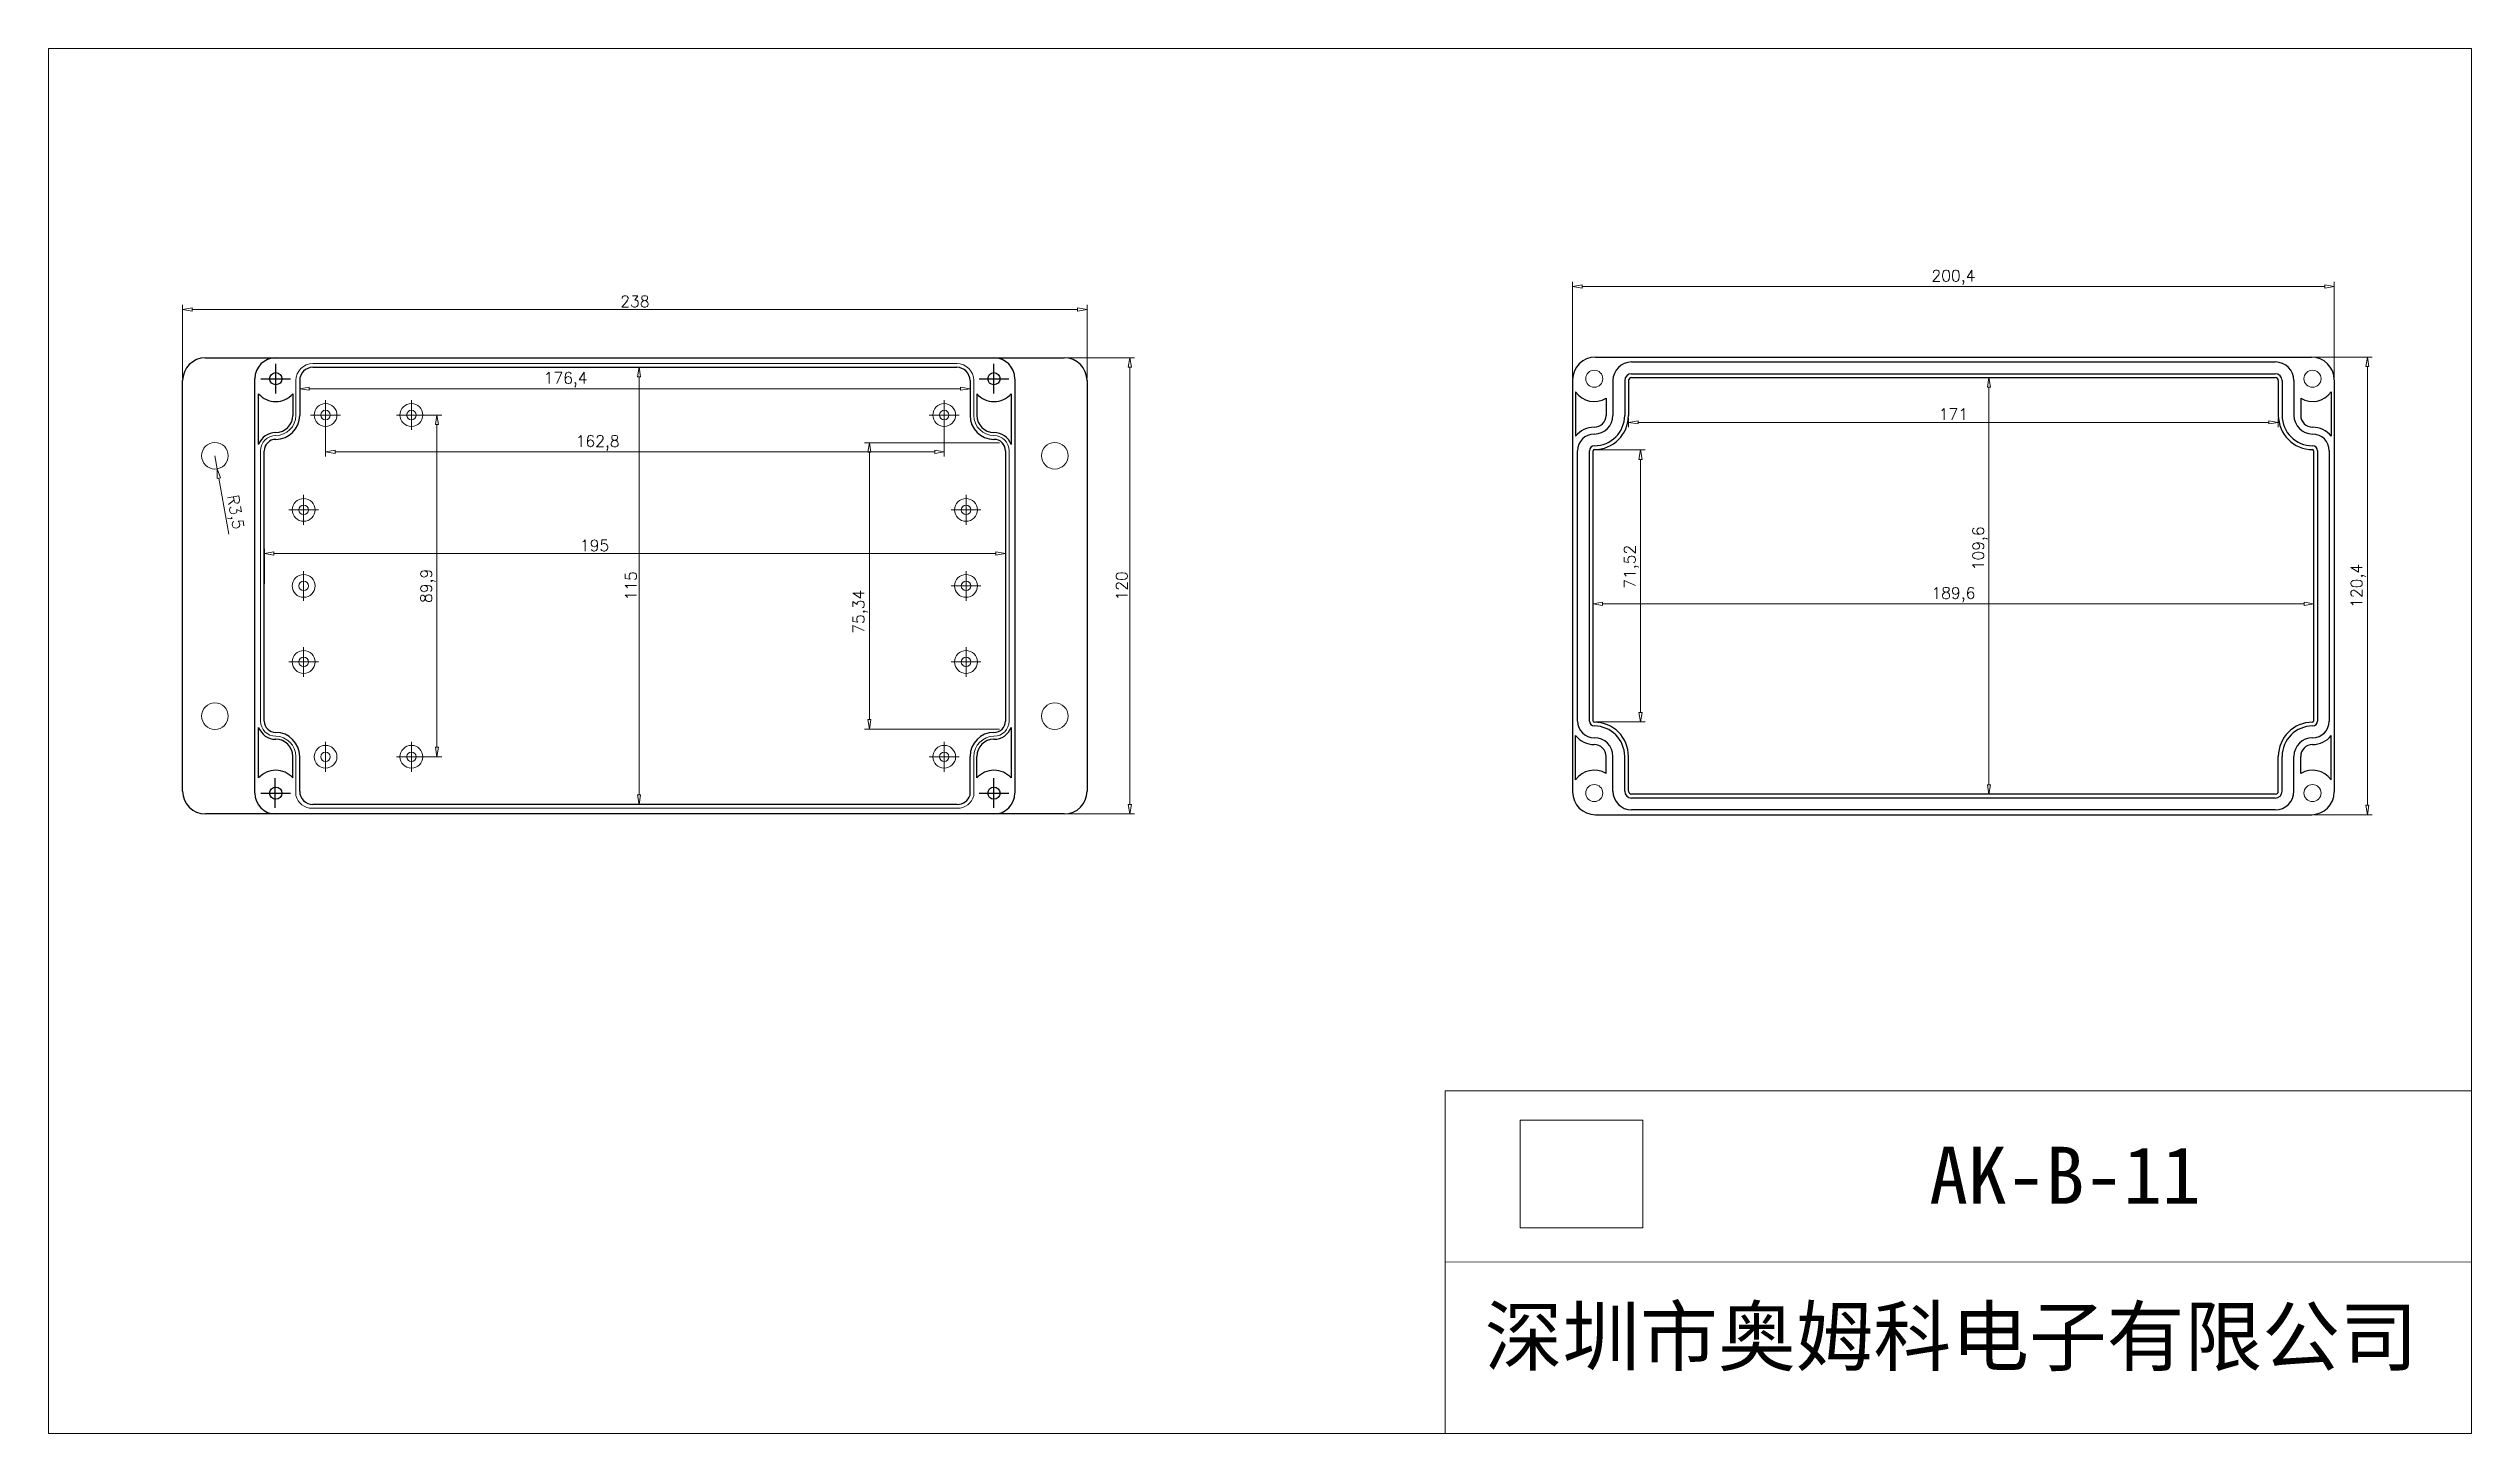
# Model space of a CAD drawing. Header units: millimetres. Extents: x 7756 to 8394, y -57 to 307.
import ezdxf

# ---------------------------------------------------------------- set-up
doc = ezdxf.new("R2010")
doc.units = ezdxf.units.MM
doc.header["$LTSCALE"] = 0.3
doc.linetypes.add('CENTER2', pattern=[28.575, 19.05, -3.175, 3.175, -3.175])
doc.layers.get('0').update_dxf_attribs({"lineweight": 30})
doc.layers.add('A', color=1, linetype='CENTER2')
doc.layers.add('e', color=5, linetype='Continuous')
doc.layers.add('D', color=3, linetype='Continuous', lineweight=15)
doc.styles.get("Standard").update_dxf_attribs({"font": 'txt.shx'})
doc.dimstyles.new('ISO-25', dxfattribs={"dimtxt": 3, "dimasz": 2.5, "dimexe": 1.25, "dimexo": 0.625, "dimtad": 1, "dimtxsty": 'Standard', "dimblk": 'CLOSEDBLANK', "dimcen": 2.5, "dimazin": 0, "dimtfac": 1, "dimtmove": 0, "dimatfit": 3, "dimfxl": 1, "dimlwd": 15, "dimlwe": 15, "dimarcsym": 0})
picture_1 = doc.add_image_def('image1.png', size_in_pixel=(283, 248))

# ---------------------------------------------------------------- blocks, each defined once
blk = doc.blocks.new('_ClosedBlank')
at = {"color": 0, "linetype": 'ByBlock', "lineweight": -2}
for p, q in [((-1, 0.17), (0, 0)), ((-1, 0.17), (-1, -0.17)), ((0, 0), (-1, -0.17))]:
    blk.add_line(p, q, dxfattribs=at)
blk = doc.blocks.new('*D14')
at = {"layer": 'D', "color": 0, "linetype": 'ByBlock', "lineweight": 15, "ltscale": 0.3}
for p, q in [((7791.4, 220.22), (7791.4, 239.55)), ((7793.9, 238.3), (8026.9, 238.3)), ((8029.4, 220.22), (8029.4, 239.55))]:
    blk.add_line(p, q, dxfattribs=at)
at = {"layer": 'Defpoints', "color": 0, "linetype": 'ByBlock', "ltscale": 0.3}
for p in [(8029.4, 238.3), (7791.4, 219.59), (8029.4, 219.59)]:
    blk.add_point(p, dxfattribs=at)
at = {"layer": 'D', "color": 0, "linetype": 'ByBlock', "lineweight": 15, "ltscale": 0.3, "xscale": 2.5, "yscale": 2.5, "zscale": 2.5, "rotation": 180}
blk.add_blockref('_ClosedBlank', (7791.4, 238.3), dxfattribs=at)
at = {"layer": 'D', "color": 0, "linetype": 'ByBlock', "lineweight": 15, "ltscale": 0.3, "xscale": 2.5, "yscale": 2.5, "zscale": 2.5}
blk.add_blockref('_ClosedBlank', (8029.4, 238.3), dxfattribs=at)
at = {"layer": 'D', "color": 0, "linetype": 'ByBlock', "ltscale": 0.3, "insert": (7910.4, 240.42), "char_height": 3, "attachment_point": 5}
blk.add_mtext('238', dxfattribs=at)
blk = doc.blocks.new('*D15')
at = {"layer": 'D', "color": 0, "linetype": 'ByBlock', "lineweight": 15, "ltscale": 0.3}
for p, q in [((8024.02, 225.59), (8041.88, 225.59)), ((8040.63, 223.09), (8040.63, 108.09)), ((8024.02, 105.59), (8041.88, 105.59))]:
    blk.add_line(p, q, dxfattribs=at)
at = {"layer": 'Defpoints', "color": 0, "linetype": 'ByBlock', "ltscale": 0.3}
for p in [(8023.4, 225.59), (8023.4, 105.59), (8040.63, 105.59)]:
    blk.add_point(p, dxfattribs=at)
at = {"layer": 'D', "color": 0, "linetype": 'ByBlock', "lineweight": 15, "ltscale": 0.3, "xscale": 2.5, "yscale": 2.5, "zscale": 2.5}
for p, rotation in [((8040.63, 225.59), 90), ((8040.63, 105.59), 270)]:
    blk.add_blockref('_ClosedBlank', p, dxfattribs=dict(at, rotation=rotation))
at = {"layer": 'D', "color": 0, "linetype": 'ByBlock', "ltscale": 0.3, "insert": (8038.51, 165.59), "char_height": 3, "attachment_point": 5, "rotation": 90}
blk.add_mtext('120', dxfattribs=at)
blk = doc.blocks.new('*D16')
at = {"layer": 'D', "color": 0, "linetype": 'ByBlock', "lineweight": 15, "ltscale": 0.3}
for p, q in [((7799.9, 199.84), (7800.5, 196.39)), ((7803.51, 179.24), (7800.93, 193.93))]:
    blk.add_line(p, q, dxfattribs=at)
at = {"layer": 'Defpoints', "color": 0, "linetype": 'ByBlock', "ltscale": 0.3}
for p in [(7799.9, 199.84), (7800.5, 196.39)]:
    blk.add_point(p, dxfattribs=at)
at = {"layer": 'D', "color": 0, "linetype": 'ByBlock', "lineweight": 15, "ltscale": 0.3, "xscale": 2.5, "yscale": 2.5, "zscale": 2.5, "rotation": 99.94467938652488}
blk.add_blockref('_ClosedBlank', (7800.5, 196.39), dxfattribs=at)
at = {"layer": 'D', "color": 0, "linetype": 'ByBlock', "ltscale": 0.3, "insert": (7804.92, 184.94), "char_height": 3, "attachment_point": 5, "rotation": 279.94468}
blk.add_mtext('R3,5', dxfattribs=at)
blk = doc.blocks.new('*D17')
at = {"layer": 'D', "color": 0, "linetype": 'ByBlock', "lineweight": 15, "ltscale": 0.3}
for p, q in [((7911.02, 223.09), (7912.74, 223.09)), ((7911.49, 220.59), (7911.49, 110.59)), ((7911.1, 108.09), (7912.74, 108.09))]:
    blk.add_line(p, q, dxfattribs=at)
at = {"layer": 'Defpoints', "color": 0, "linetype": 'ByBlock', "ltscale": 0.3}
for p in [(7910.4, 223.09), (7910.47, 108.09), (7911.49, 108.09)]:
    blk.add_point(p, dxfattribs=at)
at = {"layer": 'D', "color": 0, "linetype": 'ByBlock', "lineweight": 15, "ltscale": 0.3, "xscale": 2.5, "yscale": 2.5, "zscale": 2.5}
for p, rotation in [((7911.49, 223.09), 90), ((7911.49, 108.09), 270)]:
    blk.add_blockref('_ClosedBlank', p, dxfattribs=dict(at, rotation=rotation))
at = {"layer": 'D', "color": 0, "linetype": 'ByBlock', "ltscale": 0.3, "insert": (7909.36, 165.59), "char_height": 3, "attachment_point": 5, "rotation": 90}
blk.add_mtext('115', dxfattribs=at)
blk = doc.blocks.new('*D18')
at = {"layer": 'D', "color": 0, "linetype": 'ByBlock', "lineweight": 15, "ltscale": 0.3}
for p, q in [((7812.9, 166.17), (7812.9, 175.35)), ((7815.4, 174.1), (8005.4, 174.1)), ((8007.9, 166.22), (8007.9, 175.35))]:
    blk.add_line(p, q, dxfattribs=at)
at = {"layer": 'Defpoints', "color": 0, "linetype": 'ByBlock', "ltscale": 0.3}
for p in [(8007.9, 174.1), (7812.9, 165.54), (8007.9, 165.59)]:
    blk.add_point(p, dxfattribs=at)
at = {"layer": 'D', "color": 0, "linetype": 'ByBlock', "lineweight": 15, "ltscale": 0.3, "xscale": 2.5, "yscale": 2.5, "zscale": 2.5, "rotation": 180}
blk.add_blockref('_ClosedBlank', (7812.9, 174.1), dxfattribs=at)
at = {"layer": 'D', "color": 0, "linetype": 'ByBlock', "lineweight": 15, "ltscale": 0.3, "xscale": 2.5, "yscale": 2.5, "zscale": 2.5}
blk.add_blockref('_ClosedBlank', (8007.9, 174.1), dxfattribs=at)
at = {"layer": 'D', "color": 0, "linetype": 'ByBlock', "ltscale": 0.3, "insert": (7899.8, 176.22), "char_height": 3, "attachment_point": 5}
blk.add_mtext('195', dxfattribs=at)
blk = doc.blocks.new('*D19')
at = {"layer": 'D', "color": 0, "linetype": 'ByBlock', "lineweight": 15, "ltscale": 0.3}
for p, q in [((7822.2, 218.97), (7822.2, 216.22)), ((7824.7, 217.47), (7996.1, 217.47)), ((7998.6, 218.97), (7998.6, 216.22))]:
    blk.add_line(p, q, dxfattribs=at)
at = {"layer": 'Defpoints', "color": 0, "linetype": 'ByBlock', "ltscale": 0.3}
for p in [(7822.2, 219.59), (7998.6, 219.59), (7998.6, 217.47)]:
    blk.add_point(p, dxfattribs=at)
at = {"layer": 'D', "color": 0, "linetype": 'ByBlock', "lineweight": 15, "ltscale": 0.3, "xscale": 2.5, "yscale": 2.5, "zscale": 2.5, "rotation": 180}
blk.add_blockref('_ClosedBlank', (7822.2, 217.47), dxfattribs=at)
at = {"layer": 'D', "color": 0, "linetype": 'ByBlock', "lineweight": 15, "ltscale": 0.3, "xscale": 2.5, "yscale": 2.5, "zscale": 2.5}
blk.add_blockref('_ClosedBlank', (7998.6, 217.47), dxfattribs=at)
at = {"layer": 'D', "color": 0, "linetype": 'ByBlock', "ltscale": 0.3, "insert": (7892.18, 219.84), "char_height": 3, "attachment_point": 5}
blk.add_mtext('176,4', dxfattribs=at)
blk = doc.blocks.new('*D20')
at = {"layer": 'D', "color": 0, "linetype": 'ByBlock', "lineweight": 15, "ltscale": 0.3}
for p, q in [((8006.39, 203.26), (7970.86, 203.26)), ((7972.11, 200.76), (7972.11, 130.42)), ((8006.39, 127.92), (7970.86, 127.92))]:
    blk.add_line(p, q, dxfattribs=at)
at = {"layer": 'Defpoints', "color": 0, "linetype": 'ByBlock', "ltscale": 0.3}
for p in [(8007.02, 203.26), (7972.11, 127.92), (8007.02, 127.92)]:
    blk.add_point(p, dxfattribs=at)
at = {"layer": 'D', "color": 0, "linetype": 'ByBlock', "lineweight": 15, "ltscale": 0.3, "xscale": 2.5, "yscale": 2.5, "zscale": 2.5}
for p, rotation in [((7972.11, 203.26), 90), ((7972.11, 127.92), 270)]:
    blk.add_blockref('_ClosedBlank', p, dxfattribs=dict(at, rotation=rotation))
at = {"layer": 'D', "color": 0, "linetype": 'ByBlock', "ltscale": 0.3, "insert": (7969.73, 158.78), "char_height": 3, "attachment_point": 5, "rotation": 90}
blk.add_mtext('75,34', dxfattribs=at)
blk = doc.blocks.new('*D21')
at = {"layer": 'D', "color": 0, "linetype": 'ByBlock', "lineweight": 15, "ltscale": 0.3}
for p, q in [((8157.17, 220.32), (8157.17, 245.6)), ((8159.67, 244.35), (8355.07, 244.35)), ((8357.57, 220.42), (8357.57, 245.6))]:
    blk.add_line(p, q, dxfattribs=at)
at = {"layer": 'Defpoints', "color": 0, "linetype": 'ByBlock', "ltscale": 0.3}
for p in [(8357.57, 244.35), (8157.17, 219.69), (8357.57, 219.79)]:
    blk.add_point(p, dxfattribs=at)
at = {"layer": 'D', "color": 0, "linetype": 'ByBlock', "lineweight": 15, "ltscale": 0.3, "xscale": 2.5, "yscale": 2.5, "zscale": 2.5, "rotation": 180}
blk.add_blockref('_ClosedBlank', (8157.17, 244.35), dxfattribs=at)
at = {"layer": 'D', "color": 0, "linetype": 'ByBlock', "lineweight": 15, "ltscale": 0.3, "xscale": 2.5, "yscale": 2.5, "zscale": 2.5}
blk.add_blockref('_ClosedBlank', (8357.57, 244.35), dxfattribs=at)
at = {"layer": 'D', "color": 0, "linetype": 'ByBlock', "ltscale": 0.3, "insert": (8257.37, 246.73), "char_height": 3, "attachment_point": 5}
blk.add_mtext('200,4', dxfattribs=at)
blk = doc.blocks.new('*D22')
at = {"layer": 'D', "color": 0, "linetype": 'ByBlock', "lineweight": 15, "ltscale": 0.3}
for p, q in [((8352.19, 225.79), (8367.55, 225.79)), ((8366.3, 223.29), (8366.3, 107.89)), ((8352.34, 105.39), (8367.55, 105.39))]:
    blk.add_line(p, q, dxfattribs=at)
at = {"layer": 'Defpoints', "color": 0, "linetype": 'ByBlock', "ltscale": 0.3}
for p in [(8351.57, 225.79), (8351.72, 105.39), (8366.3, 105.39)]:
    blk.add_point(p, dxfattribs=at)
at = {"layer": 'D', "color": 0, "linetype": 'ByBlock', "lineweight": 15, "ltscale": 0.3, "xscale": 2.5, "yscale": 2.5, "zscale": 2.5}
for p, rotation in [((8366.3, 225.79), 90), ((8366.3, 105.39), 270)]:
    blk.add_blockref('_ClosedBlank', p, dxfattribs=dict(at, rotation=rotation))
at = {"layer": 'D', "color": 0, "linetype": 'ByBlock', "ltscale": 0.3, "insert": (8363.92, 165.59), "char_height": 3, "attachment_point": 5, "rotation": 90}
blk.add_mtext('120,4', dxfattribs=at)
blk = doc.blocks.new('*D23')
at = {"layer": 'D', "color": 0, "linetype": 'ByBlock', "lineweight": 15, "ltscale": 0.3}
for p, q in [((8162.57, 164.97), (8162.57, 159.63)), ((8165.07, 160.88), (8349.67, 160.88)), ((8352.17, 164.97), (8352.17, 159.63))]:
    blk.add_line(p, q, dxfattribs=at)
at = {"layer": 'Defpoints', "color": 0, "linetype": 'ByBlock', "ltscale": 0.3}
for p in [(8162.57, 165.59), (8352.17, 165.59), (8352.17, 160.88)]:
    blk.add_point(p, dxfattribs=at)
at = {"layer": 'D', "color": 0, "linetype": 'ByBlock', "lineweight": 15, "ltscale": 0.3, "xscale": 2.5, "yscale": 2.5, "zscale": 2.5, "rotation": 180}
blk.add_blockref('_ClosedBlank', (8162.57, 160.88), dxfattribs=at)
at = {"layer": 'D', "color": 0, "linetype": 'ByBlock', "lineweight": 15, "ltscale": 0.3, "xscale": 2.5, "yscale": 2.5, "zscale": 2.5}
blk.add_blockref('_ClosedBlank', (8352.17, 160.88), dxfattribs=at)
at = {"layer": 'D', "color": 0, "linetype": 'ByBlock', "ltscale": 0.3, "insert": (8257.37, 163.25), "char_height": 3, "attachment_point": 5}
blk.add_mtext('189,6', dxfattribs=at)
blk = doc.blocks.new('*D24')
at = {"layer": 'D', "color": 0, "linetype": 'ByBlock', "lineweight": 15, "ltscale": 0.3}
for p, q in [((8257.99, 220.39), (8267.98, 220.39)), ((8266.73, 217.89), (8266.73, 113.29)), ((8257.99, 110.79), (8267.98, 110.79))]:
    blk.add_line(p, q, dxfattribs=at)
at = {"layer": 'Defpoints', "color": 0, "linetype": 'ByBlock', "ltscale": 0.3}
for p in [(8257.37, 220.39), (8257.37, 110.79), (8266.73, 110.79)]:
    blk.add_point(p, dxfattribs=at)
at = {"layer": 'D', "color": 0, "linetype": 'ByBlock', "lineweight": 15, "ltscale": 0.3, "xscale": 2.5, "yscale": 2.5, "zscale": 2.5}
for p, rotation in [((8266.73, 220.39), 90), ((8266.73, 110.79), 270)]:
    blk.add_blockref('_ClosedBlank', p, dxfattribs=dict(at, rotation=rotation))
at = {"layer": 'D', "color": 0, "linetype": 'ByBlock', "ltscale": 0.3, "insert": (8264.35, 175.47), "char_height": 3, "attachment_point": 5, "rotation": 90}
blk.add_mtext('109,6', dxfattribs=at)
blk = doc.blocks.new('*D25')
at = {"layer": 'D', "color": 0, "linetype": 'ByBlock', "lineweight": 15, "ltscale": 0.3}
for p, q in [((8171.87, 209.82), (8171.87, 207.36)), ((8174.37, 208.61), (8340.37, 208.61)), ((8342.87, 209.82), (8342.87, 207.36))]:
    blk.add_line(p, q, dxfattribs=at)
at = {"layer": 'Defpoints', "color": 0, "linetype": 'ByBlock', "ltscale": 0.3}
for p in [(8171.87, 210.44), (8342.87, 210.44), (8342.87, 208.61)]:
    blk.add_point(p, dxfattribs=at)
at = {"layer": 'D', "color": 0, "linetype": 'ByBlock', "lineweight": 15, "ltscale": 0.3, "xscale": 2.5, "yscale": 2.5, "zscale": 2.5, "rotation": 180}
blk.add_blockref('_ClosedBlank', (8171.87, 208.61), dxfattribs=at)
at = {"layer": 'D', "color": 0, "linetype": 'ByBlock', "lineweight": 15, "ltscale": 0.3, "xscale": 2.5, "yscale": 2.5, "zscale": 2.5}
blk.add_blockref('_ClosedBlank', (8342.87, 208.61), dxfattribs=at)
at = {"layer": 'D', "color": 0, "linetype": 'ByBlock', "ltscale": 0.3, "insert": (8257.37, 210.74), "char_height": 3, "attachment_point": 5}
blk.add_mtext('171', dxfattribs=at)
blk = doc.blocks.new('*D26')
at = {"layer": 'D', "color": 0, "linetype": 'ByBlock', "lineweight": 15, "ltscale": 0.3}
for p, q in [((8163.28, 201.35), (8176.27, 201.35)), ((8175.02, 198.85), (8175.02, 132.33)), ((8163.28, 129.83), (8176.27, 129.83))]:
    blk.add_line(p, q, dxfattribs=at)
at = {"layer": 'Defpoints', "color": 0, "linetype": 'ByBlock', "ltscale": 0.3}
for p in [(8162.66, 201.35), (8162.66, 129.83), (8175.02, 129.83)]:
    blk.add_point(p, dxfattribs=at)
at = {"layer": 'D', "color": 0, "linetype": 'ByBlock', "lineweight": 15, "ltscale": 0.3, "xscale": 2.5, "yscale": 2.5, "zscale": 2.5}
for p, rotation in [((8175.02, 201.35), 90), ((8175.02, 129.83), 270)]:
    blk.add_blockref('_ClosedBlank', p, dxfattribs=dict(at, rotation=rotation))
at = {"layer": 'D', "color": 0, "linetype": 'ByBlock', "ltscale": 0.3, "insert": (8172.65, 170.62), "char_height": 3, "attachment_point": 5, "rotation": 90}
blk.add_mtext('71,52', dxfattribs=at)
blk = doc.blocks.new('*D27')
at = {"layer": 'D', "color": 0, "linetype": 'ByBlock', "lineweight": 15, "ltscale": 0.3}
for p, q in [((7852.22, 210.54), (7859.57, 210.54)), ((7858.32, 208.04), (7858.32, 123.14)), ((7852.22, 120.64), (7859.57, 120.64))]:
    blk.add_line(p, q, dxfattribs=at)
at = {"layer": 'Defpoints', "color": 0, "linetype": 'ByBlock', "ltscale": 0.3}
for p in [(7851.6, 210.54), (7851.6, 120.64), (7858.32, 120.64)]:
    blk.add_point(p, dxfattribs=at)
at = {"layer": 'D', "color": 0, "linetype": 'ByBlock', "lineweight": 15, "ltscale": 0.3, "xscale": 2.5, "yscale": 2.5, "zscale": 2.5}
for p, rotation in [((7858.32, 210.54), 90), ((7858.32, 120.64), 270)]:
    blk.add_blockref('_ClosedBlank', p, dxfattribs=dict(at, rotation=rotation))
at = {"layer": 'D', "color": 0, "linetype": 'ByBlock', "ltscale": 0.3, "insert": (7855.95, 165.59), "char_height": 3, "attachment_point": 5, "rotation": 90}
blk.add_mtext('89,9', dxfattribs=at)
blk = doc.blocks.new('*D28')
at = {"layer": 'D', "color": 0, "linetype": 'ByBlock', "lineweight": 15, "ltscale": 0.3}
for p, q in [((7829, 209.92), (7829, 199.59)), ((7991.8, 209.92), (7991.8, 199.59)), ((7831.5, 200.84), (7989.3, 200.84))]:
    blk.add_line(p, q, dxfattribs=at)
at = {"layer": 'Defpoints', "color": 0, "linetype": 'ByBlock', "ltscale": 0.3}
for p in [(7829, 210.54), (7991.8, 210.54), (7991.8, 200.84)]:
    blk.add_point(p, dxfattribs=at)
at = {"layer": 'D', "color": 0, "linetype": 'ByBlock', "lineweight": 15, "ltscale": 0.3, "xscale": 2.5, "yscale": 2.5, "zscale": 2.5, "rotation": 180}
blk.add_blockref('_ClosedBlank', (7829, 200.84), dxfattribs=at)
at = {"layer": 'D', "color": 0, "linetype": 'ByBlock', "lineweight": 15, "ltscale": 0.3, "xscale": 2.5, "yscale": 2.5, "zscale": 2.5}
blk.add_blockref('_ClosedBlank', (7991.8, 200.84), dxfattribs=at)
at = {"layer": 'D', "color": 0, "linetype": 'ByBlock', "ltscale": 0.3, "insert": (7900.6, 203.21), "char_height": 3, "attachment_point": 5}
blk.add_mtext('162,8', dxfattribs=at)

msp = doc.modelspace()

# ---------------------------------------------------------------- linework, layer by layer
at = {"color": 7, "linetype": 'ByBlock', "ltscale": 0.3}
for p, q in [((8172.667, 224.491), (8342.067, 224.491)), ((8167.767, 219.591), (8167.767, 210.441)), ((8170.867, 219.591), (8170.867, 210.441)), ((8171.867, 219.591), (8171.867, 210.441)), ((8172.667, 221.391), (8342.067, 221.391)), ((8172.667, 220.391), (8342.067, 220.391)), ((8342.867, 219.591), (8342.867, 210.441)), ((8343.867, 219.591), (8343.867, 210.441)), ((8346.967, 219.591), (8346.967, 210.441)), ((7811.395, 202.812), (7811.395, 216.123)), ((7820.395, 216.123), (7820.395, 210.441)), ((8000.395, 216.123), (8000.395, 210.441)), ((8009.395, 216.123), (8009.395, 202.812)), ((8157.967, 216.629), (8157.967, 204.94)), ((8165.967, 214.954), (8165.967, 210.441)), ((8348.767, 214.954), (8348.767, 210.441)), ((8356.767, 216.629), (8356.767, 204.94)), ((7815.895, 204.141), (7815.895, 204.141)), ((8004.895, 204.141), (8004.895, 204.141)), ((8158.467, 130.041), (8158.467, 201.141)), ((8161.567, 130.041), (8161.567, 201.141)), ((8162.567, 130.041), (8162.567, 201.141)), ((8352.167, 201.141), (8352.167, 130.041)), ((8353.167, 201.141), (8353.167, 130.041)), ((8356.267, 201.141), (8356.267, 130.041)), ((7811.395, 115.06), (7811.395, 128.371)), ((8009.395, 128.371), (8009.395, 115.06)), ((7815.895, 127.041), (7815.895, 127.041)), ((8004.895, 127.041), (8004.895, 127.041)), ((8157.967, 114.554), (8157.967, 126.243)), ((8351.867, 127.041), (8351.867, 127.041)), ((8356.767, 114.554), (8356.767, 126.243)), ((7820.395, 115.06), (7820.395, 120.741)), ((8000.395, 115.06), (8000.395, 120.741)), ((8165.967, 116.229), (8165.967, 120.741)), ((8167.767, 111.591), (8167.767, 120.741)), ((8170.867, 111.591), (8170.867, 120.741)), ((8171.867, 111.591), (8171.867, 120.741)), ((8342.867, 111.591), (8342.867, 120.741)), ((8343.867, 111.591), (8343.867, 120.741)), ((8346.967, 111.591), (8346.967, 120.741)), ((8348.767, 116.229), (8348.767, 120.741)), ((8342.067, 110.791), (8172.667, 110.791)), ((8342.067, 109.791), (8172.667, 109.791)), ((8342.067, 106.691), (8172.667, 106.691))]:
    msp.add_line(p, q, dxfattribs=at)
for centre in [(7815.895, 220.091), (8004.895, 220.091), (7815.895, 111.091), (8004.895, 111.091)]:
    msp.add_circle(centre, 1.6, dxfattribs=at)
for centre, radius, start, end in [((8172.667, 219.591), 4.9, 90, 180), ((8342.067, 219.591), 4.9, 0, 90), ((8172.667, 219.591), 1.8, 90, 180), ((8172.667, 219.591), 0.8, 90, 180), ((8342.067, 219.591), 1.8, 0, 90), ((8342.067, 219.591), 0.8, 0, 90), ((7815.895, 220.091), 6, 221.409622, 318.590378), ((7815.895, 210.441), 4.5, 270, 0), ((8004.895, 220.091), 6, 221.409622, 318.590378), ((8004.895, 210.441), 4.5, 180, 270), ((8162.867, 220.091), 6, 215.247507, 301.108923), ((8162.867, 210.441), 4.9, 270, 0), ((8162.867, 210.441), 3.1, 270, 360), ((8162.867, 210.441), 8, 270, 0), ((8162.867, 210.441), 9, 270, 0), ((8351.867, 210.441), 9, 180, 270), ((8351.867, 210.441), 8, 180, 270), ((8351.867, 210.441), 4.9, 180, 270), ((8351.867, 220.091), 6, 238.891077, 324.752493), ((8351.867, 210.441), 3.1, 180, 270), ((7815.895, 201.141), 4.8, 90, 159.635865), ((8004.895, 201.141), 4.8, 20.364135, 90), ((8162.867, 201.141), 6.2, 90, 142.215667), ((8162.867, 201.141), 4.4, 90, 180), ((8351.867, 201.141), 6.2, 37.784333, 90), ((8351.867, 201.141), 4.4, 0, 90), ((8162.867, 201.141), 1.3, 90, 180), ((8162.867, 201.141), 0.3, 90, 180), ((8351.867, 201.141), 1.3, 0, 90), ((8351.867, 201.141), 0.3, 0, 90), ((7815.895, 130.041), 4.8, 200.364135, 270), ((8004.895, 130.041), 4.8, 270, 339.635865), ((8162.867, 130.041), 4.4, 180, 270), ((8162.867, 130.041), 1.3, 180, 270), ((8162.867, 130.041), 0.3, 180, 270), ((8162.867, 120.741), 9, 0, 90), ((8162.867, 120.741), 8, 0, 90), ((8351.867, 120.741), 9, 90, 180), ((8351.867, 120.741), 8, 90, 180), ((8351.867, 130.041), 4.4, 270, 0), ((8351.867, 130.041), 1.3, 270, 0), ((8351.867, 130.041), 0.3, 270, 0), ((7815.895, 120.741), 4.5, 0, 90), ((8004.895, 120.741), 4.5, 90, 180), ((8162.867, 130.041), 6.2, 217.784333, 270), ((8162.867, 120.741), 4.9, 0, 90), ((8162.867, 120.741), 4.9, 0, 90), ((8162.867, 120.741), 3.1, 0, 90), ((8351.867, 120.741), 4.9, 90, 180), ((8351.867, 120.741), 3.1, 90, 180), ((8351.867, 130.041), 6.2, 270, 322.215667), ((7815.895, 111.091), 6, 41.409622, 138.590378), ((8004.895, 111.091), 6, 41.409622, 138.590378), ((8162.867, 111.091), 6, 58.891077, 144.752493), ((8351.867, 111.091), 6, 35.247507, 121.108923), ((8172.667, 111.591), 4.9, 180, 270), ((8172.667, 111.591), 1.8, 180, 270), ((8172.667, 111.591), 0.8, 180, 270), ((8342.067, 111.591), 4.9, 270, 0), ((8342.067, 111.591), 1.8, 270, 0), ((8342.067, 111.591), 0.8, 270, 0)]:
    msp.add_arc(centre, radius, start, end, dxfattribs=at)
at = {"layer": 'A', "color": 7, "linetype": 'ByBlock'}
for p, q in [((7815.895, 216.174), (7815.895, 224.009)), ((8004.895, 216.174), (8004.895, 224.009)), ((7811.978, 220.091), (7819.813, 220.091)), ((8000.978, 220.091), (8008.813, 220.091)), ((7815.745, 107.174), (7815.745, 115.009)), ((8004.895, 107.174), (8004.895, 115.009)), ((7811.978, 111.091), (7819.813, 111.091)), ((8000.978, 111.091), (8008.813, 111.091))]:
    msp.add_line(p, q, dxfattribs=at)
at = {"layer": 'A', "color": 7, "linetype": 'Continuous', "ltscale": 0.3}
for p, q in [((8163.167, 225.791), (8351.567, 225.791)), ((8157.167, 219.691), (8157.167, 111.491)), ((8357.567, 219.691), (8357.567, 111.491)), ((8163.167, 105.391), (8351.717, 105.391))]:
    msp.add_line(p, q, dxfattribs=at)
for centre, start, end in [((8163.167, 219.791), 90, 180), ((8351.567, 219.791), 0, 90), ((8163.167, 111.391), 180, 270), ((8351.567, 111.391), 270, 0)]:
    msp.add_arc(centre, 6, start, end, dxfattribs=at)
at = {"layer": 'D', "color": 7, "ltscale": 0.3}
for p, q in [((7825.695, 224.091), (7995.095, 224.091)), ((7821.195, 219.591), (7821.195, 210.441)), ((7999.595, 219.591), (7999.595, 210.441)), ((7811.895, 130.041), (7811.895, 201.041)), ((8008.895, 201.141), (8008.895, 130.041)), ((7821.195, 110.439), (7821.195, 120.741)), ((7999.595, 110.439), (7999.595, 120.741)), ((7995.245, 107.091), (7825.545, 107.091))]:
    msp.add_line(p, q, dxfattribs=at)
at = {"layer": 'D', "color": 0, "linetype": 'ByBlock'}
for p, q in [((7825.078, 210.541), (7832.913, 210.541)), ((7828.995, 206.624), (7828.995, 214.459)), ((7847.678, 210.541), (7855.513, 210.541)), ((7851.595, 206.624), (7851.595, 214.459)), ((7987.878, 210.541), (7995.713, 210.541)), ((7991.795, 206.624), (7991.795, 214.459)), ((7819.328, 185.591), (7827.163, 185.591)), ((7823.245, 181.674), (7823.245, 189.509)), ((7993.628, 185.591), (8001.463, 185.591)), ((7997.545, 181.674), (7997.545, 189.509)), ((7823.245, 161.674), (7823.245, 169.509)), ((7997.545, 161.674), (7997.545, 169.509)), ((7993.628, 165.591), (8001.463, 165.591)), ((7823.245, 141.674), (7823.245, 149.509)), ((7997.545, 141.674), (7997.545, 149.509)), ((7819.328, 145.591), (7827.163, 145.591)), ((7993.628, 145.591), (8001.463, 145.591)), ((7828.995, 116.724), (7828.995, 124.559)), ((7851.595, 116.724), (7851.595, 124.559)), ((7991.795, 116.724), (7991.795, 124.559)), ((7847.678, 120.641), (7855.513, 120.641)), ((7987.878, 120.641), (7995.713, 120.641))]:
    msp.add_line(p, q, dxfattribs=at)
at = {"layer": 'D', "color": 7, "linetype": 'ByBlock', "ltscale": 0.3}
for p, q in [((8123.604, -57.381), (8123.604, 32.779)), ((8123.604, 32.779), (8393.712, 32.779)), ((8123.604, -12.301), (8393.712, -12.199))]:
    msp.add_line(p, q, dxfattribs=at)
msp.add_lwpolyline([(7756.089, 306.964), (8393.712, 306.964), (8393.712, -57.381), (7756.089, -57.381)], close=True, dxfattribs=at)
for centre, radius in [((8162.867, 220.091), 2.25), ((8351.867, 220.091), 2.25), ((7799.895, 199.841), 3.5), ((8020.895, 199.841), 3.5), ((7799.895, 131.341), 3.5), ((8020.895, 131.341), 3.5), ((8162.867, 111.091), 2.25), ((8351.867, 111.091), 2.25)]:
    msp.add_circle(centre, radius, dxfattribs=at)
at = {"layer": 'D', "color": 0, "linetype": 'ByBlock', "ltscale": 0.3}
for centre, radius in [((7828.995, 210.541), 3), ((7828.995, 210.541), 1.25), ((7851.595, 210.541), 3), ((7851.595, 210.541), 1.25), ((7991.795, 210.541), 3), ((7991.795, 210.541), 1.25), ((7823.245, 185.591), 3), ((7823.245, 185.591), 1.25), ((7997.545, 185.591), 3), ((7997.545, 185.591), 1.25), ((7823.245, 165.591), 3), ((7823.245, 165.591), 1.25), ((7997.545, 165.591), 3), ((7997.545, 165.591), 1.25), ((7823.245, 145.591), 3), ((7823.245, 145.591), 1.25), ((7997.545, 145.591), 3), ((7997.545, 145.591), 1.25), ((7828.995, 120.641), 3), ((7828.995, 120.641), 1.25), ((7851.595, 120.641), 3), ((7851.595, 120.641), 1.25), ((7991.795, 120.641), 3), ((7991.795, 120.641), 1.25)]:
    msp.add_circle(centre, radius, dxfattribs=at)
at = {"layer": 'D', "color": 7, "ltscale": 0.3}
for centre, radius, start, end in [((7825.695, 219.591), 4.5, 90, 180), ((7995.095, 219.591), 4.5, 0, 90), ((7815.895, 210.441), 5.3, 270, 0), ((8004.895, 210.441), 5.3, 180, 270), ((7815.895, 201.141), 4, 90, 180), ((8004.895, 201.141), 4, 0, 90), ((7815.895, 130.041), 4, 180, 270), ((8004.895, 130.041), 4, 270, 0), ((7815.895, 120.741), 5.3, 0, 90), ((8004.895, 120.741), 5.3, 90, 180), ((7825.545, 111.591), 4.5, 194.835112, 270), ((7995.245, 111.591), 4.5, 270, 345.164888)]:
    msp.add_arc(centre, radius, start, end, dxfattribs=at)
at = {"layer": 'e', "color": 7, "ltscale": 0.3}
for p, q in [((7797.395, 225.591), (8023.395, 225.591)), ((7791.395, 111.591), (7791.395, 219.591)), ((7810.395, 111.191), (7810.395, 220.091)), ((7822.195, 219.591), (7822.195, 210.441)), ((7825.695, 223.091), (7995.095, 223.091)), ((7998.595, 219.591), (7998.595, 210.441)), ((8010.395, 219.991), (8010.395, 111.091)), ((8029.395, 219.591), (8029.395, 111.591)), ((7812.895, 130.041), (7812.895, 201.041)), ((8007.895, 201.141), (8007.895, 130.041)), ((7822.195, 111.591), (7822.195, 120.741)), ((7998.595, 110.578), (7998.595, 120.741)), ((8023.395, 105.591), (7797.395, 105.591)), ((7995.245, 108.091), (7825.695, 108.091))]:
    msp.add_line(p, q, dxfattribs=at)
for centre, radius, start, end in [((7797.395, 219.591), 6, 90, 180), ((7815.895, 220.091), 5.5, 90, 180), ((8004.895, 220.091), 5.5, 0, 90), ((8023.395, 219.591), 6, 0, 90), ((7825.695, 219.591), 3.5, 90, 180), ((7995.095, 219.591), 3.5, 0, 90), ((7815.895, 210.441), 6.3, 270, 0), ((8004.895, 210.441), 6.3, 180, 270), ((7815.895, 201.141), 3, 90, 180), ((8004.895, 201.141), 3, 0, 90), ((7815.895, 130.041), 3, 180, 270), ((8004.895, 130.041), 3, 270, 0), ((7815.895, 120.741), 6.3, 0, 90), ((8004.895, 120.741), 6.3, 90, 180), ((7797.395, 111.591), 6, 180, 270), ((7815.895, 111.091), 5.5, 180, 270), ((7825.695, 111.591), 3.5, 180, 270), ((7995.245, 111.591), 3.5, 270, 343.165019), ((8004.895, 111.091), 5.5, 270, 0), ((8023.395, 111.591), 6, 270, 0)]:
    msp.add_arc(centre, radius, start, end, dxfattribs=at)

# ---------------------------------------------------------------- texts
at = {"layer": 'D', "color": 7, "linetype": 'ByBlock', "ltscale": 0.3, "char_height": 15, "width": 253.3764, "attachment_point": 1}
for s, insert in [('{\\fSimSun|b0|i0|c134|p2;AK-B-11}', (8251.011, 18.05)), ('{\\fSimSun|b0|i0|c134|p2;深圳市奥姆科电子有限公司}', (8134.021, -24.348))]:
    msp.add_mtext(s, dxfattribs=dict(at, insert=insert))

# ---------------------------------------------------------------- dimensions: what is measured, and where the dimension line sits
at = {"layer": 'D', "color": 7, "linetype": 'ByBlock', "ltscale": 0.3}
for base, p1, p2, picture, middle in [((8357.567, 244.35), (8157.167, 219.691), (8357.567, 219.791), '*D21', (8257.367, 246.725)), ((8029.395, 238.296), (7791.395, 219.591), (8029.395, 219.591), '*D14', (7910.395, 240.421)), ((8342.867, 208.613), (8171.867, 210.441), (8342.867, 210.441), '*D25', (8257.367, 210.738)), ((8352.167, 160.876), (8162.567, 165.591), (8352.167, 165.591), '*D23', (8257.367, 163.251))]:
    dim = msp.add_linear_dim(base=base, p1=p1, p2=p2, dimstyle='ISO-25', dxfattribs=at)
    dim.commit()
    dim.dimension.update_dxf_attribs({"geometry": picture, "text_midpoint": middle})
for base, p1, p2, picture, middle in [((8040.63, 105.591), (8023.395, 225.591), (8023.395, 105.591), '*D15', (8040.63, 165.591)), ((8266.725, 110.791), (8257.367, 220.391), (8257.367, 110.791), '*D24', (8266.725, 175.474)), ((7972.109, 127.92), (8007.017, 203.263), (8007.017, 127.92), '*D20', (7972.109, 158.78)), ((8175.0236, 129.8294), (8162.6553, 201.3536), (8162.6553, 129.8294), '*D26', (8175.0236, 170.616))]:
    dim = msp.add_linear_dim(base=base, p1=p1, p2=p2, angle=90, dimstyle='ISO-25', dxfattribs=at)
    dim.commit()
    dim.dimension.update_dxf_attribs({"geometry": picture, "text_midpoint": middle, "dimtype": 160})
for base, p1, p2, picture, middle in [((8366.297, 105.391), (8351.567, 225.791), (8351.717, 105.391), '*D22', (8363.922, 165.591)), ((7911.486, 108.091), (7910.395, 223.091), (7910.47, 108.091), '*D17', (7909.361, 165.591)), ((7858.32, 120.641), (7851.595, 210.541), (7851.595, 120.641), '*D27', (7855.945, 165.591))]:
    dim = msp.add_linear_dim(base=base, p1=p1, p2=p2, angle=90, dimstyle='ISO-25', dxfattribs=at)
    dim.commit()
    dim.dimension.update_dxf_attribs({"geometry": picture, "text_midpoint": middle})
for base, p1, p2, picture, middle in [((7998.595, 217.466), (7822.195, 219.591), (7998.595, 219.591), '*D19', (7892.176, 217.466)), ((7991.795, 200.837), (7828.995, 210.541), (7991.795, 210.541), '*D28', (7900.6, 200.837)), ((8007.895, 174.098), (7812.895, 165.541), (8007.895, 165.591), '*D18', (7899.801, 174.098))]:
    dim = msp.add_linear_dim(base=base, p1=p1, p2=p2, dimstyle='ISO-25', dxfattribs=at)
    dim.commit()
    dim.dimension.update_dxf_attribs({"geometry": picture, "text_midpoint": middle, "dimtype": 160})
dim = msp.add_radius_dim(center=(7799.895, 199.841), mpoint=(7800.5, 196.394), dimstyle='ISO-25', dxfattribs=at)
dim.commit()
dim.dimension.update_dxf_attribs({"geometry": '*D16', "text_midpoint": (7802.579, 184.534), "dimtype": 164})

# ---------------------------------------------------------------- pictures from other files: only their frames are drawn
image = msp.add_image(picture_1, insert=(8143.348, -3.272), size_in_units=(32.336, 28.337), dxfattribs=at)
image.dxf.flags = 7

doc.saveas('drawing.dxf')
